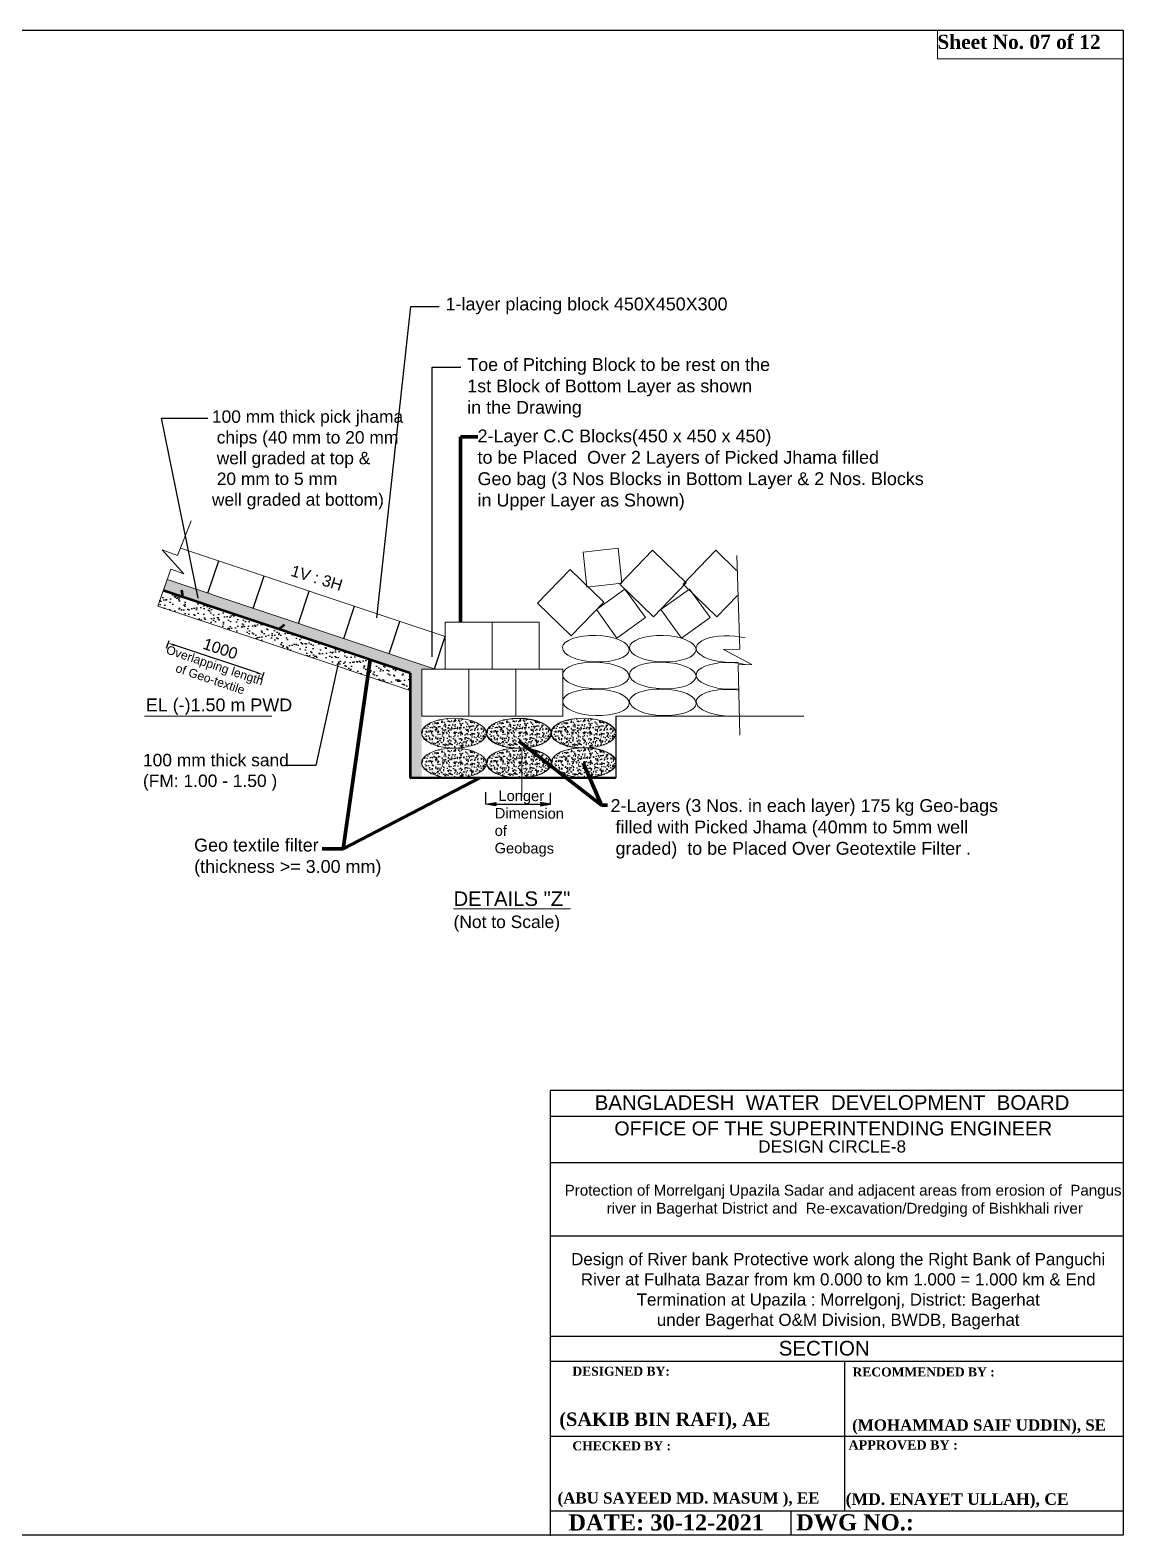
# Model space of a CAD drawing. Header units: inches. Extents: x 89000 to 322785, y -7193 to 1854.
# Drawn here: x 180542 to 185951, y -7193 to 257 of the extents above; entities that cross this region are included whole.
import ezdxf
from ezdxf.enums import TextEntityAlignment as Align

# ---------------------------------------------------------------- set-up
doc = ezdxf.new("R2010")
doc.units = ezdxf.units.IN
doc.header["$LTSCALE"] = 7
doc.header["$MEASUREMENT"] = 0
doc.layers.add('LINE', color=7, linetype='Continuous')
doc.styles.add('Kazi_T_H', font='timesbd.ttf')
doc.styles.get("Standard").update_dxf_attribs({"font": 'arial.ttf'})
doc.dimstyles.get("Standard").update_dxf_attribs({"dimtxt": 0.18, "dimasz": 0.18, "dimexe": 0.18, "dimexo": 0.0625, "dimgap": 0.09, "dimtad": 0, "dimtih": 1, "dimtoh": 1, "dimdec": 4, "dimzin": 0, "dimdsep": 46, "dimtxsty": 'Standard', "dimcen": 0.09, "dimadec": 0, "dimazin": 0, "dimtfac": 1, "dimtdec": 4, "dimtofl": 0, "dimtmove": 0, "dimatfit": 3, "dimfxl": 1, "dimtolj": 1, "dimtzin": 0, "dimarcsym": 0})
pattern_1 = [(49.99999999999992, (204281.0887122262, 24482.70130040622), (39.35188850313687, -3.44284247640309), [4.1148, -45.2628]), (355, (204281.0887122262, 24482.70130040622), (-7.612450410744043, 41.26823486255088), [3.29184, -36.21023999999999]), (100.4509999999998, (204284.3680242278, 24482.41439840625), (31.73958035984723, 37.82520456918303), [3.497039999999998, -38.46743999999997]), (46.18419999999995, (204281.0887122262, 24493.67410040656), (58.55307283270007, -9.081142833469102), [6.1722, -67.8942]), (96.63559999999993, (204285.9681306254, 24492.91734440657), (51.27931464470726, 53.44392007225061), [5.245559999999989, -57.70115999999989]), (351.184, (204281.0887122262, 24493.67410040656), (51.27939485580977, 53.44382545788907), [4.937760000000002, -54.31536000000002]), (20.99999999999997, (204286.575112227, 24490.93090040618), (32.74881404444278, -22.08935199962072), [4.114800000000002, -45.26280000000001]), (326, (204286.575112227, 24490.93090040618), (13.3492381230918, 39.78460068242096), [3.291839999999999, -36.21023999999998]), (71.45139999999995, (204289.3041642267, 24489.09012680626), (46.0979620063469, 17.69533726666838), [3.49704, -38.46744]), (37.49999999999996, (204281.0887122262, 24482.70130040622), (0.6671383021278432, 18.26388839660107), [0, -35.77132799999993, 0, -36.75887999999993, 0, -36.34739999999994]), (7.499999999999944, (204281.0887122262, 24482.70130040622), (14.43304710222606, 21.63900416071381), [0, -20.95804799999998, 0, -34.94836799999997, 0, -13.85315999999999]), (327.4999999999999, (204268.8540402275, 24482.70130040622), (29.28756855604423, -1.237408702417484), [0, -13.716, 0, -42.79392000000001, 0, -56.78424]), (317.4999999999999, (204263.3676402267, 24482.70130040622), (31.9959031793799, 5.492122063199911), [0, -17.83080000000001, 0, -28.41955200000001, 0, -40.32504000000001])]

msp = doc.modelspace()

# ---------------------------------------------------------------- hatches: boundary and pattern name
at = {"linetype": 'Continuous', "lineweight": -3, "ltscale": 0.5}
h = msp.add_hatch(dxfattribs=at)
h.set_pattern_fill('AR-SAND', color=0, scale=0.9360000000000002, angle=-3.81666561775622e-14, style=0)
h.set_pattern_definition([(37.49999999999996, (204281.0887122262, 24482.70130040622), (-1.497629293041036, 45.80907901402645), [0, -36.13708799999993, 0, -40.41647999999991, 0, -38.63339999999993]), (7.499999999999944, (204281.0887122262, 24482.70130040622), (42.07537930171711, 67.09482941319794), [0, -19.49500799999999, 0, -32.57092799999997, 0, -12.48155999999999]), (327.4999999999999, (204251.8462002274, 24482.70130040622), (74.03688585460047, 0.134520485911831), [0, -11.8872, 0, -42.79392000000001, 0, -55.86984]), (317.4999999999999, (204251.8462002274, 24482.70130040622), (71.46888395140705, 20.8661846568754), [0, -5.943600000000003, 0, -28.05379200000001, 0, -32.09544000000002])])
h.paths.add_polyline_path([(182421.0623887662, -3010.055229850731), (182421.0623887662, -2925.103967943148), (181200.5533762794, -2516.681725938258), (181173.7445206564, -2592.661867757713)])
h = msp.add_hatch(dxfattribs=at)
h.set_pattern_fill('AR-CONC', color=0, scale=0.216, angle=-3.81666561775622e-14, style=0)
h.set_pattern_definition(pattern_1)
edge = h.paths.add_edge_path()
edge.add_line((181219.8947357215, -2461.865539299243), (181200.5533762796, -2516.681725938316))
edge.add_line((181200.5533762794, -2516.681725938258), (182421.0623887656, -2925.103967942857))
edge.add_line((182421.0623887662, -2925.103967943148), (182421.0623887662, -3137.442465596111))
edge.add_line((182421.0623887662, -3137.44246559582), (182421.0623887662, -3443.627385652077))
edge.add_line((182421.0623887662, -3443.627385652077), (182478.3369441528, -3443.602956385154))
edge.add_line((182478.3369441532, -3443.602956385038), (182478.3072155248, -3373.90401796907))
edge.add_ellipse((182638.0122481357, -3369.157043186168), major_axis=(-160.1635614430871, 1.048461859423853), ratio=0.4596705317050754, start_angle=355.85492239076694, end_angle=364.5123611635756, ccw=False)
edge.add_line((182478.3024749566, -3362.789732652868), (182478.2436362057, -3224.841946120991))
edge.add_ellipse((182638.1839601263, -3221.775511618855), major_axis=(-160.1635614430871, 1.048461859423853), ratio=0.4596705317050754, start_angle=357.1645229658917, end_angle=363.2027605884743, ccw=False)
edge.add_line((182478.2403282221, -3217.086361450761), (182478.2063577797, -3137.442465596228))
edge.add_line((182478.2063577805, -3137.44246559582), (182478.2063577805, -2905.017203506874))
edge.add_line((182478.2063577805, -2905.017203507166), (182540.4743965569, -2905.017203507166))
edge.add_line((182540.4743965581, -2905.017203507166), (182540.8436970478, -2903.913642390259))
edge.add_line((182540.8436970465, -2903.913642390317), (181219.8947357204, -2461.865539298952))
h = msp.add_hatch(dxfattribs=at)
h.set_pattern_fill('AR-CONC', color=0, scale=0.216, angle=-3.81666561775622e-14, style=0)
h.set_pattern_definition(pattern_1)
edge = h.paths.add_edge_path()
edge.add_ellipse((182638.1839601263, -3221.775511618855), major_axis=(-160.1635614430871, 1.048461859423853), ratio=0.4596705317050753, start_angle=0, end_angle=360)
h = msp.add_hatch(dxfattribs=at)
h.set_pattern_fill('AR-CONC', color=0, scale=0.216, angle=-3.81666561775622e-14, style=0)
h.set_pattern_definition([(49.99999999999992, (204602.2587655872, 24482.70130040622), (39.35188850313687, -3.44284247640309), [4.1148, -45.2628]), (355, (204602.2587655872, 24482.70130040622), (-7.612450410744043, 41.26823486255088), [3.29184, -36.21023999999999]), (100.4509999999998, (204605.538077585, 24482.41439840625), (31.73958035984723, 37.82520456918303), [3.497039999999998, -38.46743999999997]), (46.18419999999995, (204602.2587655872, 24493.67410040656), (58.55307283270007, -9.081142833469102), [6.1722, -67.8942]), (96.63559999999993, (204607.1381839864, 24492.91734440657), (51.27931464470726, 53.44392007225061), [5.245559999999989, -57.70115999999989]), (351.184, (204602.2587655872, 24493.67410040656), (51.27939485580977, 53.44382545788907), [4.937760000000002, -54.31536000000002]), (20.99999999999997, (204607.745165588, 24490.93090040618), (32.74881404444278, -22.08935199962072), [4.114800000000002, -45.26280000000001]), (326, (204607.745165588, 24490.93090040618), (13.3492381230918, 39.78460068242096), [3.291839999999999, -36.21023999999998]), (71.45139999999995, (204610.4742175858, 24489.09012680626), (46.0979620063469, 17.69533726666838), [3.49704, -38.46744]), (37.49999999999996, (204602.2587655872, 24482.70130040622), (0.6671383021278432, 18.26388839660107), [0, -35.77132799999993, 0, -36.75887999999993, 0, -36.34739999999994]), (7.499999999999944, (204602.2587655872, 24482.70130040622), (14.43304710222606, 21.63900416071381), [0, -20.95804799999998, 0, -34.94836799999997, 0, -13.85315999999999]), (327.4999999999999, (204590.0240935866, 24482.70130040622), (29.28756855604423, -1.237408702417484), [0, -13.716, 0, -42.79392000000001, 0, -56.78424]), (317.4999999999999, (204584.5376935858, 24482.70130040622), (31.9959031793799, 5.492122063199911), [0, -17.83080000000001, 0, -28.41955200000001, 0, -40.32504000000001])])
edge = h.paths.add_edge_path()
edge.add_ellipse((182959.3540134873, -3221.775511618623), major_axis=(-160.1635614430871, 1.048461859423853), ratio=0.4596705317050753, start_angle=0, end_angle=360)
h = msp.add_hatch(dxfattribs=at)
h.set_pattern_fill('AR-CONC', color=0, scale=0.216, angle=-3.81666561775622e-14, style=0)
h.set_pattern_definition([(49.99999999999992, (204920.4193101223, 24482.70130040622), (39.35188850313687, -3.44284247640309), [4.1148, -45.2628]), (355, (204920.4193101223, 24482.70130040622), (-7.612450410744043, 41.26823486255088), [3.29184, -36.21023999999999]), (100.4509999999998, (204923.698622122, 24482.41439840625), (31.73958035984723, 37.82520456918303), [3.497039999999998, -38.46743999999997]), (46.18419999999995, (204920.4193101223, 24493.67410040656), (58.55307283270007, -9.081142833469102), [6.1722, -67.8942]), (96.63559999999993, (204925.2987285215, 24492.91734440657), (51.27931464470726, 53.44392007225061), [5.245559999999989, -57.70115999999989]), (351.184, (204920.4193101223, 24493.67410040656), (51.27939485580977, 53.44382545788907), [4.937760000000002, -54.31536000000002]), (20.99999999999997, (204925.9057101231, 24490.93090040618), (32.74881404444278, -22.08935199962072), [4.114800000000002, -45.26280000000001]), (326, (204925.9057101231, 24490.93090040618), (13.3492381230918, 39.78460068242096), [3.291839999999999, -36.21023999999998]), (71.45139999999995, (204928.6347621228, 24489.09012680626), (46.0979620063469, 17.69533726666838), [3.49704, -38.46744]), (37.49999999999996, (204920.4193101223, 24482.70130040622), (0.6671383021278432, 18.26388839660107), [0, -35.77132799999993, 0, -36.75887999999993, 0, -36.34739999999994]), (7.499999999999944, (204920.4193101223, 24482.70130040622), (14.43304710222606, 21.63900416071381), [0, -20.95804799999998, 0, -34.94836799999997, 0, -13.85315999999999]), (327.4999999999999, (204908.1846381217, 24482.70130040622), (29.28756855604423, -1.237408702417484), [0, -13.716, 0, -42.79392000000001, 0, -56.78424]), (317.4999999999999, (204902.6982381228, 24482.70130040622), (31.9959031793799, 5.492122063199911), [0, -17.83080000000001, 0, -28.41955200000001, 0, -40.32504000000001])])
edge = h.paths.add_edge_path()
edge.add_ellipse((183277.5145580243, -3221.775511618855), major_axis=(-160.1635614430871, 1.048461859423853), ratio=0.4596705317050753, start_angle=0, end_angle=360)
h = msp.add_hatch(dxfattribs=at)
h.set_pattern_fill('AR-CONC', color=0, scale=0.216, angle=-3.81666561775622e-14, style=0)
h.set_pattern_definition([(49.99999999999992, (204281.0887122262, 24334.92210254943), (39.35188850313687, -3.44284247640309), [4.1148, -45.2628]), (355, (204281.0887122262, 24334.92210254943), (-7.612450410744043, 41.26823486255088), [3.29184, -36.21023999999999]), (100.4509999999998, (204284.3680242278, 24334.63520054924), (31.73958035984723, 37.82520456918303), [3.497039999999998, -38.46743999999997]), (46.18419999999995, (204281.0887122262, 24345.89490254907), (58.55307283270007, -9.081142833469102), [6.1722, -67.8942]), (96.63559999999993, (204285.9681306254, 24345.13814654908), (51.27931464470726, 53.44392007225061), [5.245559999999989, -57.70115999999989]), (351.184, (204281.0887122262, 24345.89490254907), (51.27939485580977, 53.44382545788907), [4.937760000000002, -54.31536000000002]), (20.99999999999997, (204286.575112227, 24343.15170254916), (32.74881404444278, -22.08935199962072), [4.114800000000002, -45.26280000000001]), (326, (204286.575112227, 24343.15170254916), (13.3492381230918, 39.78460068242096), [3.291839999999999, -36.21023999999998]), (71.45139999999995, (204289.3041642267, 24341.31092894924), (46.0979620063469, 17.69533726666838), [3.49704, -38.46744]), (37.49999999999996, (204281.0887122262, 24334.92210254943), (0.6671383021278432, 18.26388839660107), [0, -35.77132799999993, 0, -36.75887999999993, 0, -36.34739999999994]), (7.499999999999944, (204281.0887122262, 24334.92210254943), (14.43304710222606, 21.63900416071381), [0, -20.95804799999998, 0, -34.94836799999997, 0, -13.85315999999999]), (327.4999999999999, (204268.8540402275, 24334.92210254943), (29.28756855604423, -1.237408702417484), [0, -13.716, 0, -42.79392000000001, 0, -56.78424]), (317.4999999999999, (204263.3676402267, 24334.92210254943), (31.9959031793799, 5.492122063199911), [0, -17.83080000000001, 0, -28.41955200000001, 0, -40.32504000000001])])
edge = h.paths.add_edge_path()
edge.add_ellipse((182638.1839601263, -3369.554709475872), major_axis=(-160.1635614430871, 1.048461859423853), ratio=0.4596705317050753, start_angle=0, end_angle=360)
h = msp.add_hatch(dxfattribs=at)
h.set_pattern_fill('AR-CONC', color=0, scale=0.216, angle=-3.81666561775622e-14, style=0)
h.set_pattern_definition([(49.99999999999992, (204602.2587655872, 24335.83243016954), (39.35188850313687, -3.44284247640309), [4.1148, -45.2628]), (355, (204602.2587655872, 24335.83243016954), (-7.612450410744043, 41.26823486255088), [3.29184, -36.21023999999999]), (100.4509999999998, (204605.538077585, 24335.54552816958), (31.73958035984723, 37.82520456918303), [3.497039999999998, -38.46743999999997]), (46.18419999999995, (204602.2587655872, 24346.80523016941), (58.55307283270007, -9.081142833469102), [6.1722, -67.8942]), (96.63559999999993, (204607.1381839864, 24346.04847416942), (51.27931464470726, 53.44392007225061), [5.245559999999989, -57.70115999999989]), (351.184, (204602.2587655872, 24346.80523016941), (51.27939485580977, 53.44382545788907), [4.937760000000002, -54.31536000000002]), (20.99999999999997, (204607.7451655861, 24344.06203016973), (32.74881404444278, -22.08935199962072), [4.114800000000002, -45.26280000000001]), (326, (204607.7451655861, 24344.06203016973), (13.3492381230918, 39.78460068242096), [3.291839999999999, -36.21023999999998]), (71.45139999999995, (204610.4742175858, 24342.22125656935), (46.0979620063469, 17.69533726666838), [3.49704, -38.46744]), (37.49999999999996, (204602.2587655872, 24335.83243016954), (0.6671383021278432, 18.26388839660107), [0, -35.77132799999993, 0, -36.75887999999993, 0, -36.34739999999994]), (7.499999999999944, (204602.2587655872, 24335.83243016954), (14.43304710222606, 21.63900416071381), [0, -20.95804799999998, 0, -34.94836799999997, 0, -13.85315999999999]), (327.4999999999999, (204590.0240935866, 24335.83243016954), (29.28756855604423, -1.237408702417484), [0, -13.716, 0, -42.79392000000001, 0, -56.78424]), (317.4999999999999, (204584.5376935858, 24335.83243016954), (31.9959031793799, 5.492122063199911), [0, -17.83080000000001, 0, -28.41955200000001, 0, -40.32504000000001])])
edge = h.paths.add_edge_path()
edge.add_ellipse((182959.3540134873, -3368.644381855766), major_axis=(-160.1635614430871, 1.048461859423853), ratio=0.4596705317050753, start_angle=0, end_angle=360)
h = msp.add_hatch(dxfattribs=at)
h.set_pattern_fill('AR-CONC', color=0, scale=0.216, angle=-3.81666561775622e-14, style=0)
h.set_pattern_definition([(49.99999999999992, (204922.4328096822, 24336.83833617144), (39.35188850313687, -3.44284247640309), [4.1148, -45.2628]), (355, (204922.4328096822, 24336.83833617144), (-7.612450410744043, 41.26823486255088), [3.29184, -36.21023999999999]), (100.4509999999998, (204925.7121216819, 24336.55143417147), (31.73958035984723, 37.82520456918303), [3.497039999999998, -38.46743999999997]), (46.18419999999995, (204922.4328096822, 24347.81113617131), (58.55307283270007, -9.081142833469102), [6.1722, -67.8942]), (96.63559999999993, (204927.3122280832, 24347.05438017132), (51.27931464470726, 53.44392007225061), [5.245559999999989, -57.70115999999989]), (351.184, (204922.4328096822, 24347.81113617131), (51.27939485580977, 53.44382545788907), [4.937760000000002, -54.31536000000002]), (20.99999999999997, (204927.9192096811, 24345.0679361714), (32.74881404444278, -22.08935199962072), [4.114800000000002, -45.26280000000001]), (326, (204927.9192096811, 24345.0679361714), (13.3492381230918, 39.78460068242096), [3.291839999999999, -36.21023999999998]), (71.45139999999995, (204930.6482616827, 24343.22716257171), (46.0979620063469, 17.69533726666838), [3.49704, -38.46744]), (37.49999999999996, (204922.4328096822, 24336.83833617144), (0.6671383021278432, 18.26388839660107), [0, -35.77132799999993, 0, -36.75887999999993, 0, -36.34739999999994]), (7.499999999999944, (204922.4328096822, 24336.83833617144), (14.43304710222606, 21.63900416071381), [0, -20.95804799999998, 0, -34.94836799999997, 0, -13.85315999999999]), (327.4999999999999, (204910.1981376816, 24336.83833617144), (29.28756855604423, -1.237408702417484), [0, -13.716, 0, -42.79392000000001, 0, -56.78424]), (317.4999999999999, (204904.7117376827, 24336.8383361712), (31.9959031793799, 5.492122063199911), [0, -17.83080000000001, 0, -28.41955200000001, 0, -40.32504000000001])])
edge = h.paths.add_edge_path()
edge.add_ellipse((183279.5280575804, -3367.638475853636), major_axis=(-160.1635614430871, 1.048461859423853), ratio=0.4596705317050753, start_angle=0, end_angle=360)
h = msp.add_hatch(color=0, dxfattribs=at)
h.set_gradient(color1=(255, 255, 255), one_color=1, tint=1, name='CYLINDER')
h.paths.add_polyline_path([(182795.079328829, -3572.877046035056), (182845.4793288294, -3581.277046034963), (182845.4793288294, -3564.477046034916)])
h = msp.add_hatch(color=0, dxfattribs=at)
h.set_gradient(color1=(255, 255, 255), one_color=1, tint=1, name='CYLINDER')
h.paths.add_polyline_path([(183115.3023647029, -3572.877046035289), (183064.9023647044, -3581.277046034963), (183064.9023647044, -3564.477046034916)])

# ---------------------------------------------------------------- linework, layer by layer
at = {"color": 0, "linetype": 'Continuous', "lineweight": -3, "ltscale": 0.5}
for p, q in [((181421.1562700417, -2529.216574113735), (181474.7205849193, -2369.153165602976)), ((181645.0937554441, -2604.155987766258), (181698.6580703217, -2444.092579255498)), ((181869.0312408466, -2679.095401418547), (181922.5955557223, -2519.031992908253)), ((182092.9687262472, -2754.03481507107), (182146.5330411248, -2593.97140656031)), ((182316.9062116496, -2828.974228723592), (182370.4705265272, -2668.910820212833)), ((182540.8436970465, -2903.913642389619), (182594.4080119278, -2743.850233865588)), ((181662.3810821954, -2922.323936784792), (181255.5940482724, -2786.199688038475)), ((182795.079328829, -3572.877046035056), (182795.079328829, -3513.919908242685)), ((182795.079328829, -3572.877046035056), (182845.4793288294, -3564.477046034916)), ((182845.4793288294, -3581.277046034963), (182795.079328829, -3572.877046035056)), ((182845.4793288294, -3564.477046034916), (182845.4793288294, -3581.277046034963)), ((182845.4793288294, -3572.877046035056), (183064.9023647044, -3572.877046035056)), ((183115.3023647029, -3572.877046035289), (183064.9023647044, -3564.477046034916)), ((183064.9023647044, -3581.277046034963), (183115.3023647029, -3572.877046035289)), ((183115.3023647029, -3572.877046035289), (183115.3023647029, -3517.25706688097)), ((183113.8239502864, -5708.872987350333), (185947.6650274931, -5708.872987350333)), ((184571.1108887041, -7069.564918197051), (184571.1108887041, -6330.674448311154))]:
    msp.add_line(p, q, dxfattribs=at)
at = {"color": 0, "lineweight": -3, "ltscale": 0.5}
for p, q in [((181228.4870835446, -2764.474760806573), (181215.4382047463, -2803.469390720747)), ((181697.1041240409, -2921.289352394094), (181684.0552452426, -2960.283982308035))]:
    msp.add_line(p, q, dxfattribs=at)
at = {"color": 0, "linetype": 'Continuous', "lineweight": -3, "ltscale": 0.5}
for points in [[(181257.3182435106, -2781.047187490773), (181253.869853038, -2791.352188586875), (181224.6790449876, -2775.854516618338)], [(181664.1052774299, -2917.171436236858), (181660.6568869572, -2927.476437332959), (181693.2960854802, -2932.669108205161)]]:
    msp.add_solid(points, dxfattribs=at)
at = {"layer": 'LINE', "color": 0, "lineweight": 13, "ltscale": 0.5}
for p, q in [((182594.4080119278, -2743.850233865821), (181285.2227160629, -2305.738774952631)), ((182544.1414103523, -2905.017203507166), (181219.8947357215, -2461.865539299243)), ((182421.0623887662, -3010.055229850731), (181173.9160608645, -2592.719270722627)), ((181737.9544801298, -3137.44246559582), (181108.0404464189, -3137.44246559582)), ((182478.2063577805, -3137.442465596519), (183175.4821440685, -3137.442465596053)), ((182478.2063577805, -3137.44246559582), (183175.4821440685, -3137.44246559582)), ((183438.6046069726, -3137.219910576393), (184367.9803430714, -3137.219910575694)), ((182973.6721614763, -3302.531208849897), (182973.6721614763, -3534.956470938784)), ((182973.6721614763, -3534.956470938784), (182973.6721614763, -3302.531208849897))]:
    msp.add_line(p, q, dxfattribs=at)
at = {"layer": 'LINE', "color": 0, "lineweight": 53, "ltscale": 0.5}
for p, q in [((182421.0623887662, -2925.103967943148), (181200.5533762794, -2516.681725938258)), ((181296.7525274135, -2548.873108864215), (181292.5757066119, -2514.233245177114)), ((181769.6864803448, -2707.132280570141), (181799.3371296074, -2684.236818914221)), ((182421.0623887662, -2925.103967943148), (182421.0623887662, -3137.44246559582)), ((182421.0623887662, -3137.44246559582), (182421.0623887662, -3443.627385652077)), ((183438.6046069726, -3443.19337424395), (182421.0623887662, -3443.627385652077))]:
    msp.add_line(p, q, dxfattribs=at)
at = {"layer": 'LINE', "color": 0, "lineweight": -3, "ltscale": 0.5}
msp.add_line((183438.6046069726, -3137.219910576393), (183438.6046069726, -3443.193374244182), dxfattribs=at)
at = {"layer": 'LINE', "color": 0, "linetype": 'ByBlock', "lineweight": -3, "ltscale": 0.5}
for p, q in [((183113.8239502864, -4989.623566018534), (183113.8239502864, -7193.341654796212)), ((185947.6650274931, -4989.623566018534), (183113.8239502864, -4989.623566018534)), ((185947.6650274931, -5118.403800505796), (183113.8239502864, -5118.403800506028)), ((185947.6650274931, -5347.76621950313), (183113.8239502864, -5347.76621950313)), ((185947.6650274931, -6206.055513324041), (183113.8239502864, -6206.055513324041)), ((185947.6650274931, -6330.674448311154), (183113.8239502864, -6330.674448311154)), ((183113.8239502864, -6700.119683254336), (185947.6650274931, -6700.119683253637)), ((183113.8239502864, -7069.564918197051), (185947.6650274931, -7069.564918197051)), ((184305.3550548418, -7189.950384711672), (184305.3550548436, -7069.564918197051))]:
    msp.add_line(p, q, dxfattribs=at)
msp.add_lwpolyline([(175133.5191958057, 256.7525677407957), (185947.6650274931, 256.7525677407957), (185947.6650274931, -7189.950384711672), (175133.5191958057, -7189.950384711672)], close=True, dxfattribs=at)
at = {"layer": 'LINE', "color": 0, "lineweight": 13, "ltscale": 0.5}
for points in [[(185947.6650274931, 256.7525677407957), (185028.418478548, 256.7525677405629), (185028.418478548, 115.2955017240583), (185947.6650274931, 115.2955017240583)], [(183449.5976357493, -2307.10163478033), (183276.3209860414, -2326.135756348877), (183295.355107566, -2499.412406080321), (183468.6317573186, -2480.378284555779)], [(183457.9261517335, -2484.096942020266), (183624.9532979276, -2645.724399143516), (183786.5807550061, -2478.697252947756), (183619.5536088567, -2317.069795846858)], [(183050.3438873623, -2579.259896637325), (183217.3710335564, -2740.887353760342), (183378.9984906349, -2573.860207564815), (183211.9713444855, -2412.232750463684)], [(183443.8450676814, -2751.77023752468), (183585.3764104616, -2650.005930646475), (183483.6121036053, -2508.474587911892), (183342.0807608716, -2610.238894767745)], [(183763.2041357901, -2751.77023752468), (183904.7354785684, -2650.005930646475), (183802.971171714, -2508.474587911892), (183661.4398289785, -2610.238894767745)], [(182594.418988857, -2905.017203507166), (182826.8442509245, -2905.017203507166), (182826.8442509245, -2672.59194144063), (182594.418988857, -2672.59194144063)], [(182826.8442509245, -2905.017203507166), (183059.2695129901, -2905.017203507166), (183059.2695129901, -2672.59194144063), (182826.8442509245, -2672.59194144063)], [(182478.2063577805, -3137.442465596519), (182710.6316198908, -3137.442465596053), (182710.6316198908, -2905.017203507166), (182478.2063577805, -2905.017203507166)], [(182710.6316198908, -3137.442465596053), (182943.0568819564, -3137.442465596053), (182943.0568819564, -2905.017203507166), (182710.6316198908, -2905.017203507166)], [(182943.0568819564, -3137.442465596053), (183175.4821440685, -3137.442465596053), (183175.4821440685, -2905.017203507166), (182943.0568819564, -2905.017203507166)]]:
    msp.add_lwpolyline(points, close=True, dxfattribs=at)
for points in [[(181338.2583198581, -2170.5624082402), (181270.9719574112, -2342.060898948613), (181194.2891515452, -2314.704612278299), (181301.5634516921, -2432.811998812634), (181237.8139355086, -2411.07995709047), (181173.7445206582, -2592.661867757713)], [(184035.6128480952, -2416.771783417941), (183932.5799924876, -2317.069795846858), (183770.9525353644, -2484.096942020266), (183937.9796815604, -2645.724399143516), (184039.5426252499, -2540.768416104524)], [(184036.7830489032, -2343.221701910405), (184051.4751296561, -2806.802324531286), (183970.0591571625, -2807.044297126507), (184111.0040796135, -2881.821693812183), (184043.6619982883, -2882.973446209601), (184051.9524355248, -3231.782920007979)]]:
    msp.add_lwpolyline(points, dxfattribs=at)
at = {"layer": 'LINE', "color": 0, "lineweight": 9, "ltscale": 0.5, "extrusion": (0, 0, -1)}
for centre in [(183339.4842211749, -2803.718627463247), (183670.2441226575, -2803.718627463247), (183339.8072462264, -2936.41346802112), (183670.5671477128, -2936.41346802112), (183340.1302712779, -3069.108308578993), (183670.8901727624, -3069.108308578993)]:
    msp.add_ellipse(centre, major_axis=(-164.6481272087495, 5.298660709608685), ratio=0.3999216098319038, dxfattribs=at)
for centre, start_param, end_param in [((183999.9952576175, -2805.751547021012), 4.415154917623578, 8.331166990836724), ((184000.318282669, -2938.446387578885), 4.415154917623578, 8.331166990836724), ((184000.5906175129, -3071.141228136758), 4.396914008775774, 8.124678977304125)]:
    msp.add_ellipse(centre, major_axis=(-164.6481272087495, 5.298660709608685), ratio=0.3999216098319038, start_param=start_param, end_param=end_param, dxfattribs=at)
at = {"layer": 'LINE', "color": 0, "lineweight": 9, "ltscale": 0.5}
for centre in [(182638.1839601263, -3221.775511618855), (182958.5014120821, -3222.811987670756), (182959.3540134873, -3221.775511618623), (183277.5145580243, -3221.775511618855), (183278.6108551469, -3220.842606796104), (182638.1839601263, -3369.554709475872), (182958.5014120821, -3369.680857907434), (182959.3540134873, -3368.644381855766), (183279.5280575804, -3367.638475853636), (183280.6243547067, -3366.705571031117)]:
    msp.add_ellipse(centre, major_axis=(-160.163561443087, 1.048461859423862), ratio=0.4596705317050753, dxfattribs=at)

# ---------------------------------------------------------------- texts
at = {"color": 0, "linetype": 'Continuous', "lineweight": -3, "ltscale": 0.5, "insert": (181458.9875652321, -2875.765411062085), "char_height": 60, "attachment_point": 5, "rotation": 341.4980732462341}
msp.add_mtext('\\A1;{\\H0.9333x;1000\\H0.7653x;\\POverlapping length\\Pof Geo-textile}', dxfattribs=at)
at = {"layer": 'LINE', "color": 0, "linetype": 'ByBlock', "lineweight": -3, "ltscale": 0.5}
for s, height, p in [('BANGLADESH  WATER  DEVELOPMENT  BOARD', 72.35232321933763, (184507.5049720271, -5085.553216592292)), ('OFFICE OF THE SUPERINTENDING ENGINEER', 69.39847886400001, (184513.5933648435, -5211.975340364384)), ('DESIGN CIRCLE-8', 60.34650336, (184507.9579433328, -5296.775948373484)), ('SECTION', 72.41580403199998, (184468.6857994715, -6301.013344424136))]:
    msp.add_text(s, height=height, dxfattribs=at).set_placement(p, align=Align.CENTER)
at = {"layer": 'LINE', "color": 0, "linetype": 'ByBlock', "lineweight": -3, "ltscale": 0.5, "style": 'Kazi_T_H'}
for s, height, p in [('DESIGNED BY:', 44.33342819316995, (183223.6171438204, -6400.662126926531)), ('RECOMMENDED BY :', 44.33342819316995, (184608.7482740259, -6404.377680151083)), ('(SAKIB BIN RAFI), AE', 66.50014228975493, (183158.8052912833, -6649.499930993246)), ('(MOHAMMAD SAIF UDDIN), SE ', 55.41678524146243, (184606.8903385302, -6672.596396153618)), ('CHECKED BY :', 44.33342819316995, (183223.6171438204, -6770.107361869712)), ('APPROVED BY :', 46.01366512169109, (184589.0131895723, -6766.423071668309)), ('(ABU SAYEED MD. MASUM ), EE', 55.41678524146243, (183150.0410710717, -7033.510072341713)), ('(MD. ENAYET ULLAH), CE ', 57.51708140211386, (184574.8309084768, -7039.926901267434)), ('DATE: 30-12-2021', 79.80017074770593, (183203.7141809812, -7166.698405167379)), ('DWG NO.: ', 79.80017074770593, (184330.0425323354, -7165.89301128505))]:
    msp.add_text(s, height=height, dxfattribs=at).set_placement(p)
at = {"layer": 'LINE', "color": 0, "lineweight": 13, "ltscale": 0.5, "attachment_point": 1}
for s, insert, char_height, width in [('{\\fTimes New Roman|b1|i0|c0|p18;Sheet No. 07 of 12}', (185028.418478548, 233.6618569585826), 69.96767869439999, 961.5735500411007), ('{\\H1.432x;\\LDETAILS "Z"\\P\\H0.8603x;\\l(Not to Scale)}', (182635.7930819351, -4004.672939969611), 50.08010471406652, 812.6076130041849)]:
    msp.add_mtext(s, dxfattribs=dict(at, insert=insert, char_height=char_height, width=width))
at = {"layer": 'LINE', "color": 0, "linetype": 'ByBlock', "lineweight": -3, "ltscale": 0.5, "char_height": 63.4400922615762, "attachment_point": 1}
for s, insert in [('1-layer placing block 450X450X300', (182596.6222805656, -1066.480857887925)), ('Toe of Pitching Block to be rest on the \\P1st Block of Bottom Layer as shown \\Pin the Drawing', (182703.4793295726, -1366.238671287349)), ('2-Layer C.C Blocks(450 x 450 x 450)\\Pto be Placed  Over 2 Layers of Picked Jhama filled\\PGeo bag (3 Nos Blocks in Bottom Layer & 2 Nos. Blocks\\Pin Upper Layer as Shown)', (182754.5608579922, -1719.437620889549)), ('EL (-)1.50 m PWD', (181113.9572858136, -3050.129173653119)), ('2-Layers (3 Nos. in each layer) 175 kg Geo-bags \\P filled with Picked Jhama (40mm to 5mm well\\P graded)  to be Placed Over Geotextile Filter .', (183412.2103653975, -3548.307115840412)), ('Geo textile filter \\P(thickness >= 3.00 mm) ', (181353.0783327367, -3743.678635798779))]:
    msp.add_mtext(s, dxfattribs=dict(at, insert=insert))
at = {"layer": 'LINE', "color": 0, "linetype": 'ByBlock', "lineweight": 40, "ltscale": 0.5, "char_height": 61.53193283100535, "attachment_point": 1}
for s, insert in [('100 mm thick pick jhama\\P chips (40 mm to 20 mm\\P well graded at top &\\P 20 mm to 5 mm \\Pwell graded at bottom) ', (181440.89589012, -1624.600629171277)), ('100 mm thick sand \\P(FM: 1.00 - 1.50 )', (181100.1281855438, -3324.009244901746))]:
    msp.add_mtext(s, dxfattribs=dict(at, insert=insert))
at = {"layer": 'LINE', "color": 0, "lineweight": 13, "ltscale": 0.5, "attachment_point": 1}
for s, insert, char_height, width, rotation in [('1V : 3H', (181843.0414393727, -2388.710429011065), 56, 328.7194168439177, 343.0631244216643), (' {\\H1.112x;Longer Dimension of Geobags}', (182840.2678229693, -3505.173419102014), 46.60981613382224, 357.2564361926465, 359.7405436734815)]:
    msp.add_mtext(s, dxfattribs=dict(at, insert=insert, char_height=char_height, width=width, rotation=rotation))
at = {"layer": 'LINE', "color": 0, "linetype": 'ByBlock', "lineweight": -3, "ltscale": 0.5, "width": 2826.040163557143, "attachment_point": 2}
for s, insert, char_height in [('{\\C256;Protection of Morrelganj Upazila Sadar and adjacent areas from erosion of  Pangusi river in Bagerhat District and  Re-excavation/Dredging of Bishkhali river}', (184570.546534521, -5456.321496445569), 53.48825867698068), ('{\\C256;Design of River bank Protective work along the Right Bank of Panguchi River at Fulhata Bazar from km 0.000 to km 1.000 = 1.000 km & End Termination at Upazila : Morrelgonj, District: Bagerhat ^Junder Bagerhat O&M Division, BWDB, Bagerhat}', (184537.9492961349, -5794.029185054242), 60)]:
    msp.add_mtext(s, dxfattribs=dict(at, insert=insert, char_height=char_height))

# ---------------------------------------------------------------- leaders
at = {"color": 0, "linetype": 'Continuous', "lineweight": -3, "ltscale": 0.5}
for points in [[(182256.5528560538, -2650.683028516512), (182423.9692632962, -1110.432125444445), (182564.7940525483, -1110.432125444445)], [(182530.8263123032, -2843.527358941653), (182530.8263123032, -1410.189938844335), (182671.6511015553, -1410.189938844335)], [(181372.541999891, -2554.306871556363), (181191.0933484375, -1663.15205470162), (181420.9959493723, -1663.15205470162)], [(182067.2067877013, -2869.356883415639), (181954.839009482, -3382.204836893047), (181802.8172646943, -3382.204836893047)]]:
    msp.add_leader(points, dimstyle='Standard', override={"dimasz": 0.7, "dimgap": 0.09, "dimtad": 0, "dimfxl": 0.15, "dimfxlon": 1}, dxfattribs=at)
at = {"layer": 'LINE', "color": 0, "lineweight": 13, "ltscale": 0.5}
for points in [[(182670.4477148127, -2672.59194144063), (182670.4477148127, -1755.890643957225), (182756.7323014528, -1755.890643957225)], [(182223.6058749665, -2859.028559044388), (182090.098679626, -3794.592039114715)], [(182958.2162443284, -3261.654576324311), (183368.0117838025, -3577.951730204665)], [(183276.0331851426, -3368.569197903073), (183368.0117838025, -3577.951730204665), (183397.4676916297, -3577.951730204665)], [(182765.6746302839, -3443.535967013252), (182090.098679626, -3794.592039114715), (181986.9193829108, -3794.592039114715)]]:
    msp.add_leader(points, dimstyle='Standard', override={"dimtxt": 0.9, "dimasz": 0.7, "dimclrd": 7, "dimclre": 7, "dimclrt": 7, "dimlwd": 65535, "dimlwe": 65535}, dxfattribs=at)

doc.saveas('drawing.dxf')
